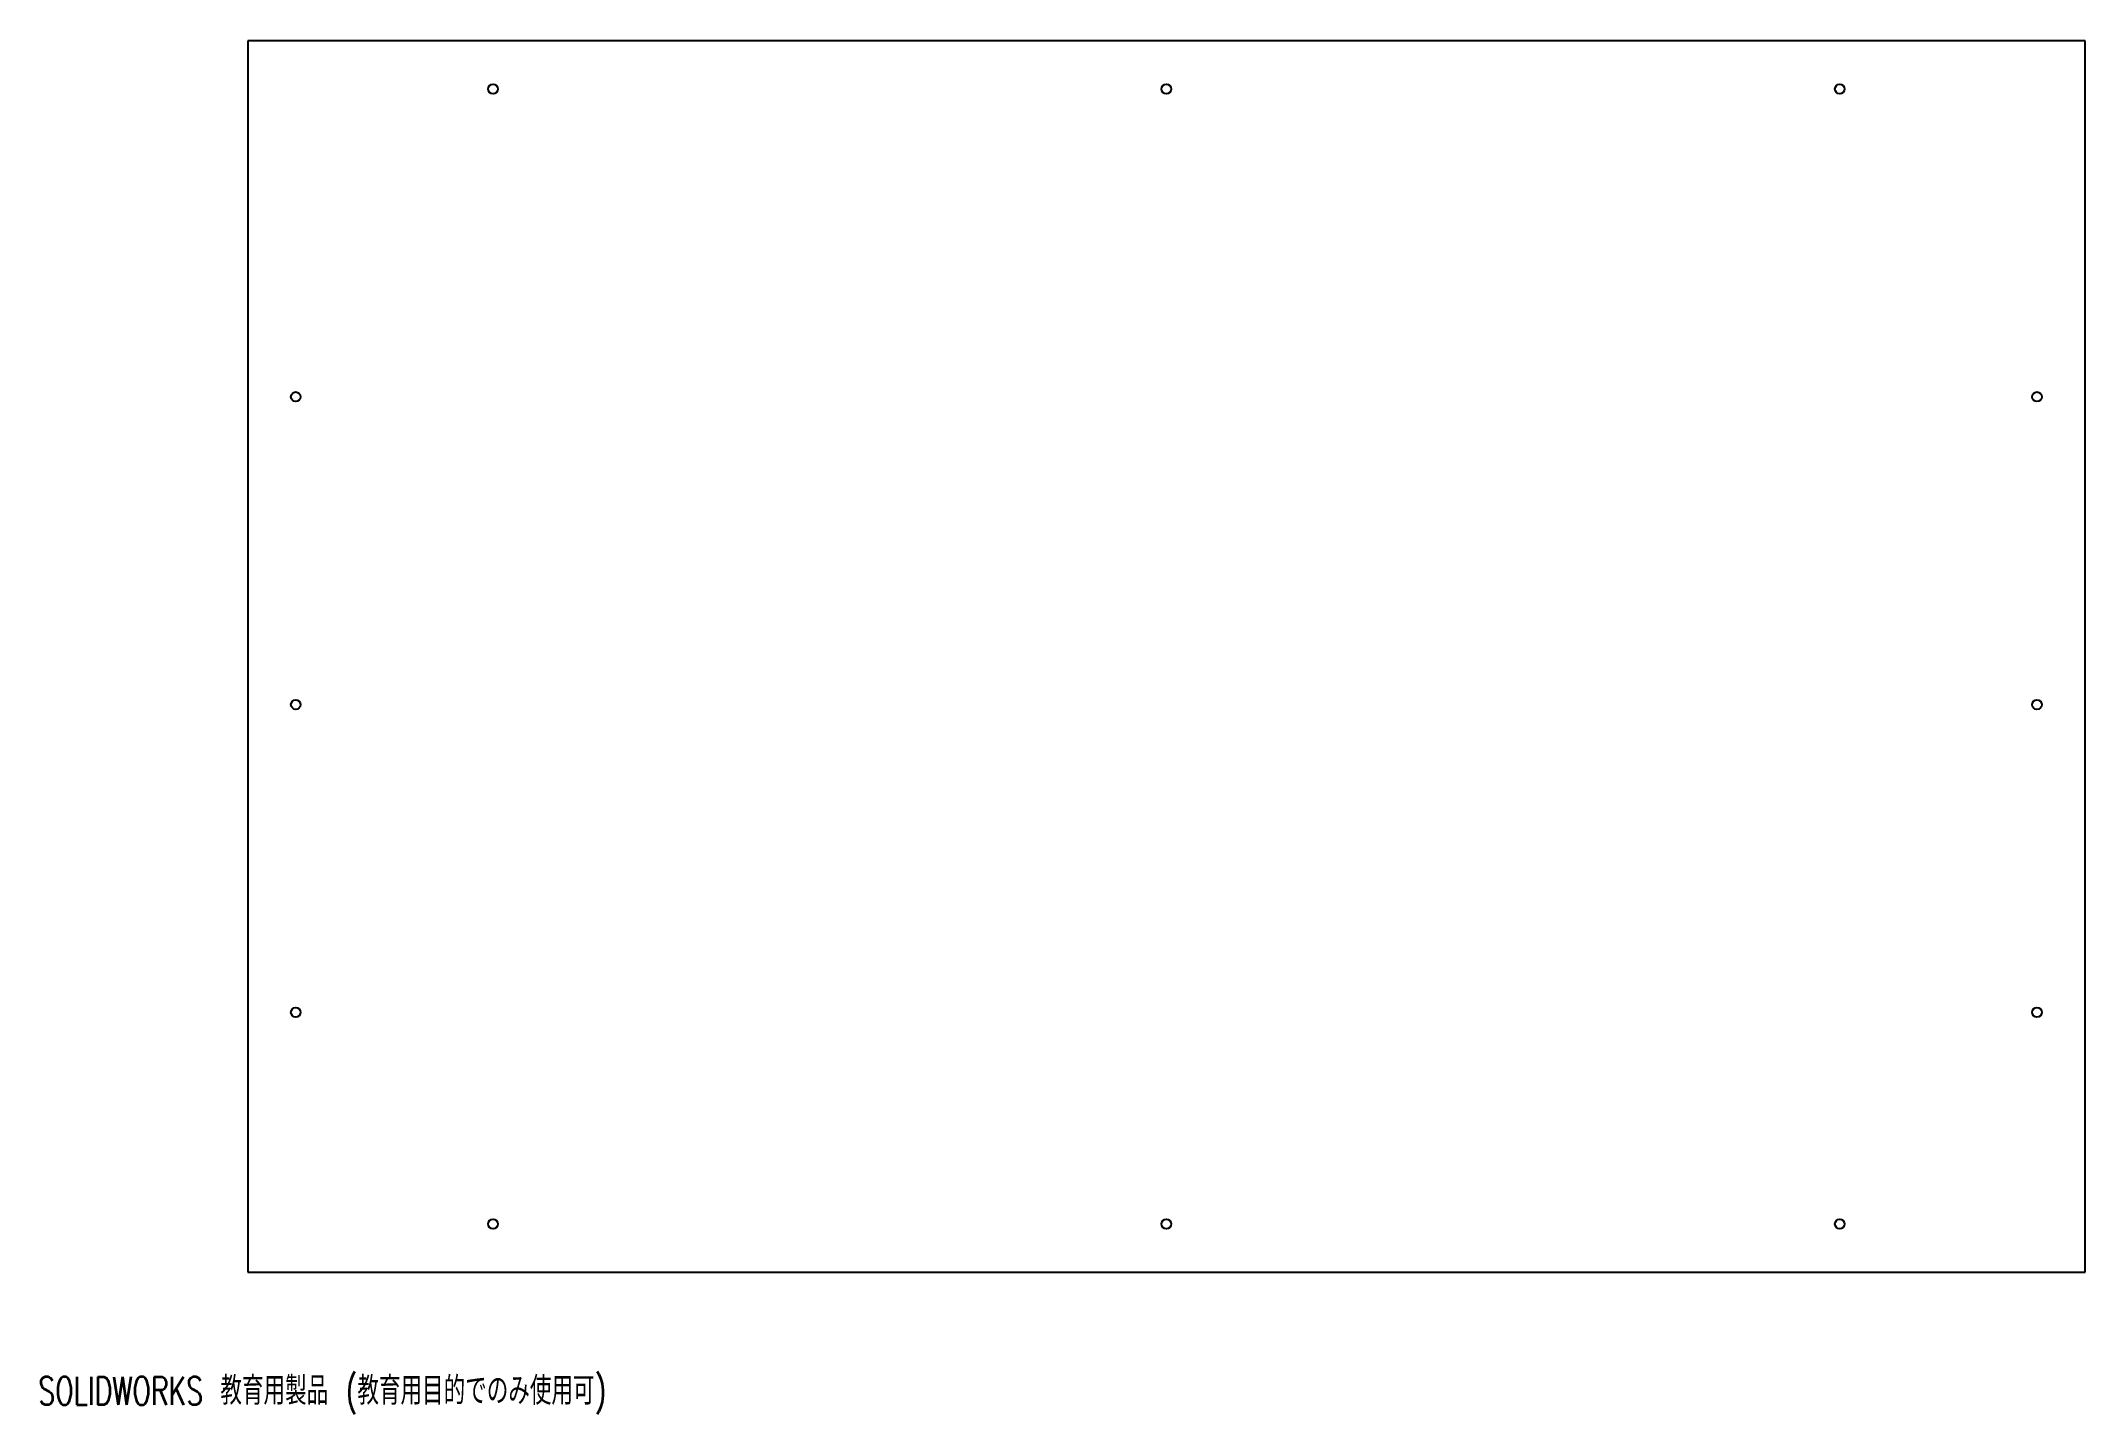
# Model space of a CAD drawing. Header units: millimetres. Extents: x 1 to 1064, y -1 to 713.
import ezdxf

# ---------------------------------------------------------------- set-up
doc = ezdxf.new("R2010")
doc.units = ezdxf.units.MM
doc.styles.add('SLDTEXTSTYLE0', font='TXT', dxfattribs={"width": 0.7, "bigfont": 'bigfont'})

msp = doc.modelspace()

# ---------------------------------------------------------------- linework, layer by layer
at = {"color": 7, "linetype": 'Continuous', "lineweight": 25}
for p, q in [((108.8, 713.2), (108.8, 73.2)), ((1063.8, 713.2), (108.8, 713.2)), ((1063.8, 73.2), (1063.8, 713.2)), ((108.8, 73.2), (1063.8, 73.2))]:
    msp.add_line(p, q, dxfattribs=at)
for centre in [(236.3, 688.2), (586.3, 688.2), (936.3, 688.2), (133.8, 528.2), (1038.8, 528.2), (133.8, 368.2), (1038.8, 368.2), (133.8, 208.2), (1038.8, 208.2), (236.3, 98.2), (586.3, 98.2), (936.3, 98.2)]:
    msp.add_circle(centre, 2.5, dxfattribs=at)

# ---------------------------------------------------------------- texts
at = {"color": 7, "linetype": 'Continuous', "insert": (0, 18.8), "char_height": 14.549, "attachment_point": 1, "style": 'SLDTEXTSTYLE0'}
msp.add_mtext('SOLIDWORKS 教育用製品 (教育用目的でのみ使用可)', dxfattribs=at)

doc.saveas('drawing.dxf')
